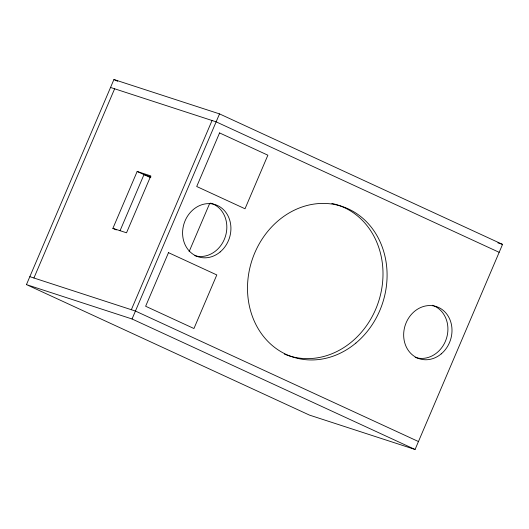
<?xml version="1.0" encoding="UTF-8"?>
<svg xmlns="http://www.w3.org/2000/svg" width="529" height="529" viewBox="0 0 529 529"><rect width="100%" height="100%" fill="white"/><g stroke="black" fill="none" stroke-linecap="round" stroke-linejoin="round"><path stroke-width="0.79" d="M26.45 284.609L113.927 79.522L219.522 113.894L502.55 244.391L415.073 449.478L309.478 415.106L26.45 284.609L132.045 318.987L415.073 449.478M33.922 278.003L114.628 88.793M112.895 228.363L137.163 171.469L150.791 175.906L126.524 232.8L112.895 228.363L116.307 229.936M120.037 230.75L143.987 174.616L150.983 176.891M131.344 309.716L212.05 120.5M132.045 318.987L219.522 113.894M189.104 251.659L209.682 203.407M110.541 87.457L216.136 121.835L499.164 252.326M497.855 242.864L502.55 244.391M29.836 276.674L135.431 311.045L418.459 441.543M113.927 79.522L117.669 81.248M137.163 171.469L150.705 177.711M331.842 203.44A79.218 68.724 -72 0 1 378.83 300.783A79.218 68.724 -72 0 1 284.404 354.106M210.502 203.096A27.442 23.805 -72 0 1 225.539 236A27.442 23.805 -72 0 1 194.837 255.686M432.332 305.259A27.442 23.805 -72 0 1 433.793 305.808M434.501 306.119A27.442 23.805 -72 0 1 445.901 340.061A27.442 23.805 -72 0 1 415.166 357.386M168.493 252.664L145.634 306.251L193.945 328.522L216.804 274.935L168.493 252.664M219.568 132.918L196.715 186.506L245.02 208.776L267.879 155.189L219.568 132.918M355.918 343.037A79.218 68.724 -72 0 0 348.34 208.915A79.218 68.724 -72 0 0 247.638 293.112A79.218 68.724 -72 0 0 355.918 343.037M441.212 353.901A27.442 23.805 -72 0 0 438.587 307.448A27.442 23.805 -72 0 0 403.706 336.609A27.442 23.805 -72 0 0 441.212 353.901M220.137 251.969A27.442 23.805 -72 0 0 217.512 205.517A27.442 23.805 -72 0 0 182.631 234.678A27.442 23.805 -72 0 0 220.137 251.969"/></g></svg>
